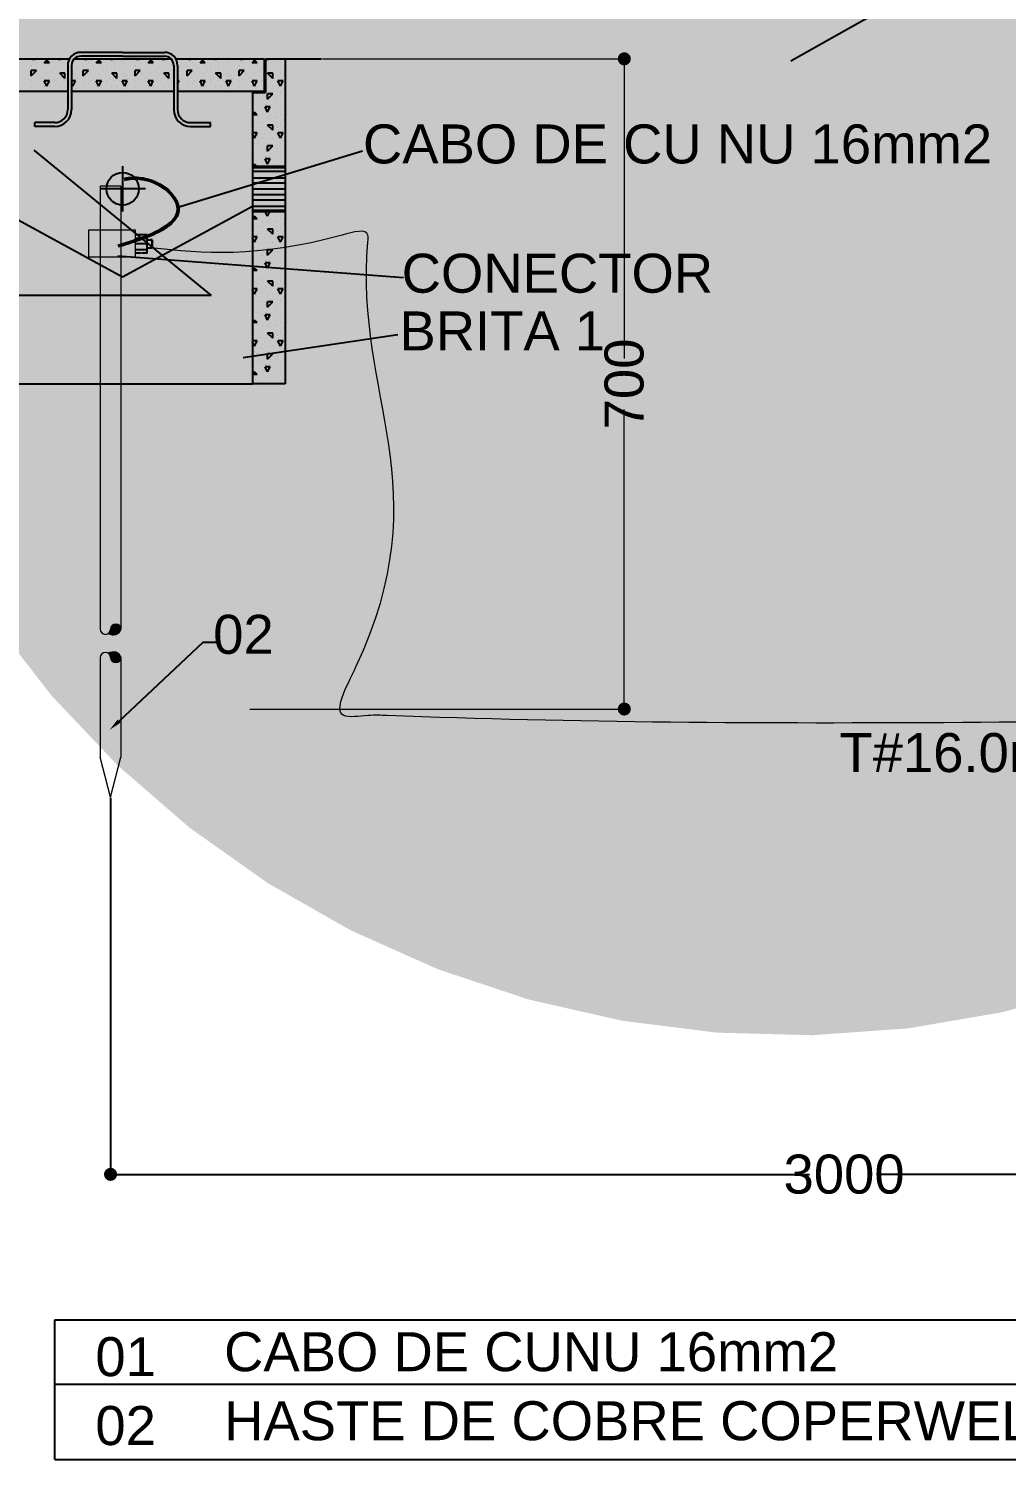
# Model space of a CAD drawing. Header units: inches. Extents: x -3 to 923, y -103 to 154.
# Drawn here: x 615.257 to 616.01, y 55.409 to 56.51 of the extents above; entities that cross this region are included whole.
import ezdxf
from ezdxf.enums import TextEntityAlignment as Align

# ---------------------------------------------------------------- set-up
doc = ezdxf.new("R2010")
doc.units = ezdxf.units.IN
doc.header["$LTSCALE"] = 10
doc.header["$MEASUREMENT"] = 0
doc.layers.get('DEFPOINTS').update_dxf_attribs({"color": 8})
doc.layers.add('Cota', color=7, linetype='Continuous', lineweight=25)
doc.layers.add('TEXTO', color=2, linetype='Continuous', lineweight=20)
for name, color, linetype in [('Cotas', 1, 'Continuous'), ('DETALHES', 6, 'Continuous'), ('DI-Textos_do_diagrama', 7, 'Continuous'), ('DIMENSIONAMENTO', 5, 'Continuous'), ('PARA-RAIOS', 240, 'Continuous'), ('T2', 4, 'Continuous')]:
    doc.layers.add(name, color=color, linetype=linetype)
doc.styles.add('Arial', font='arial.ttf')
doc.dimstyles.get("Standard").update_dxf_attribs({"dimtxt": 0.18, "dimasz": 0.18, "dimexe": 0.18, "dimexo": 0.0625, "dimgap": 0.09, "dimtad": 0, "dimtih": 1, "dimtoh": 1, "dimdec": 4, "dimzin": 0, "dimdsep": 46, "dimtxsty": 'Standard', "dimcen": 0.09, "dimadec": 0, "dimazin": 0, "dimtfac": 1, "dimtdec": 4, "dimtofl": 0, "dimtmove": 0, "dimatfit": 3, "dimfxl": 0, "dimtolj": 1, "dimtzin": 0, "dimarcsym": 0})

# ---------------------------------------------------------------- blocks, each defined once
blk = doc.blocks.new('DOT')
at = {"layer": 'T2', "color": 0, "linetype": 'ByBlock'}
blk.add_line((-0.5, 0), (-1, 0), dxfattribs=at)
at = {"layer": 'T2', "color": 0, "linetype": 'ByBlock', "const_width": 0.5}
blk.add_lwpolyline([(-0.25, 0, 1), (0.25, 0, 1)], format="xyb", close=True, dxfattribs=at)
blk = doc.blocks.new('_Dot')
at = {"color": 0, "linetype": 'ByBlock', "lineweight": -2}
blk.add_line((-0.5, 0), (-1, 0), dxfattribs=at)
at = {"color": 0, "linetype": 'ByBlock', "const_width": 0.5}
blk.add_lwpolyline([(-0.25, 0, 1), (0.25, 0, 1)], format="xyb", close=True, dxfattribs=at)

msp = doc.modelspace()

# ---------------------------------------------------------------- hatches: boundary and pattern name
at = {"layer": 'DETALHES', "linetype": 'Continuous', "lineweight": 0}
for points in [[(615.3036, 56.3554), (615.3394, 56.3554), (615.3394, 56.3344), (615.3036, 56.3344)], [(615.3204, 56.048, -0.984252), (615.3284, 56.048, -0.50056), (615.3189, 56.0449, 0.227327)], [(615.3204, 56.0263, 0.227327), (615.3189, 56.0294, -0.50056), (615.3284, 56.0263, -0.984252)]]:
    msp.add_hatch(color=240, dxfattribs=at).paths.add_polyline_path(points)

# ---------------------------------------------------------------- linework, layer by layer
at = {"layer": 'Cotas', "color": 4, "linetype": 'Continuous'}
for p, q in [((615.3297, 56.492), (615.2974, 56.492)), ((615.3297, 56.489), (615.2974, 56.489)), ((615.3297, 56.492), (615.362, 56.492)), ((615.3297, 56.489), (615.362, 56.489)), ((615.2593, 56.482), (615.2593, 56.482)), ((615.2593, 56.474), (615.2633, 56.478)), ((615.2633, 56.478), (615.2593, 56.478)), ((615.2593, 56.474), (615.2593, 56.478)), ((615.2613, 56.486), (615.2608, 56.487)), ((615.2613, 56.486), (615.2618, 56.487)), ((615.2633, 56.484), (615.2633, 56.484)), ((615.2673, 56.48), (615.2673, 56.48)), ((615.2693, 56.484), (615.2713, 56.486)), ((615.2733, 56.484), (615.2693, 56.484)), ((615.2733, 56.484), (615.2713, 56.486)), ((615.2733, 56.482), (615.2733, 56.482)), ((615.2753, 56.478), (615.2753, 56.478)), ((615.2773, 56.48), (615.2773, 56.48)), ((615.2813, 56.486), (615.2808, 56.487)), ((615.2813, 56.486), (615.2818, 56.487)), ((615.2813, 56.482), (615.2813, 56.482)), ((615.2833, 56.484), (615.2833, 56.484)), ((615.2833, 56.48), (615.2833, 56.48)), ((615.2873, 56.482), (615.2873, 56.482)), ((615.2874, 56.482), (615.2874, 56.4479)), ((615.2904, 56.482), (615.2904, 56.4479)), ((615.2913, 56.484), (615.2913, 56.484)), ((615.2913, 56.478), (615.2913, 56.478)), ((615.2933, 56.48), (615.2933, 56.48)), ((615.2993, 56.482), (615.2993, 56.482)), ((615.2993, 56.474), (615.3033, 56.478)), ((615.3033, 56.478), (615.2993, 56.478)), ((615.2993, 56.474), (615.2993, 56.478)), ((615.3013, 56.486), (615.3008, 56.487)), ((615.3013, 56.486), (615.3018, 56.487)), ((615.3033, 56.484), (615.3033, 56.484)), ((615.3073, 56.48), (615.3073, 56.48)), ((615.3093, 56.484), (615.3113, 56.486)), ((615.3133, 56.484), (615.3093, 56.484)), ((615.3133, 56.484), (615.3113, 56.486)), ((615.3133, 56.482), (615.3133, 56.482)), ((615.3153, 56.478), (615.3153, 56.478)), ((615.3173, 56.48), (615.3173, 56.48)), ((615.3213, 56.486), (615.3208, 56.487)), ((615.3213, 56.486), (615.3218, 56.487)), ((615.3213, 56.482), (615.3213, 56.482)), ((615.3233, 56.484), (615.3233, 56.484)), ((615.3233, 56.48), (615.3233, 56.48)), ((615.3273, 56.482), (615.3273, 56.482)), ((615.3293, 56.486), (615.3293, 56.486)), ((615.3313, 56.484), (615.3313, 56.484)), ((615.3313, 56.478), (615.3313, 56.478)), ((615.3333, 56.48), (615.3333, 56.48)), ((615.3393, 56.482), (615.3393, 56.482)), ((615.3393, 56.474), (615.3433, 56.478)), ((615.3433, 56.478), (615.3393, 56.478)), ((615.3393, 56.474), (615.3393, 56.478)), ((615.3413, 56.486), (615.3408, 56.487)), ((615.3413, 56.486), (615.3418, 56.487)), ((615.3433, 56.484), (615.3433, 56.484)), ((615.3473, 56.48), (615.3473, 56.48)), ((615.3493, 56.484), (615.3513, 56.486)), ((615.3533, 56.484), (615.3493, 56.484)), ((615.3533, 56.484), (615.3513, 56.486)), ((615.3533, 56.482), (615.3533, 56.482)), ((615.3553, 56.478), (615.3553, 56.478)), ((615.3573, 56.48), (615.3573, 56.48)), ((615.3613, 56.486), (615.3608, 56.487)), ((615.3613, 56.486), (615.3618, 56.487)), ((615.3613, 56.482), (615.3613, 56.482)), ((615.3633, 56.484), (615.3633, 56.484)), ((615.3633, 56.48), (615.3633, 56.48)), ((615.3673, 56.482), (615.3673, 56.482)), ((615.369, 56.482), (615.369, 56.4479)), ((615.372, 56.482), (615.372, 56.4479)), ((615.3733, 56.48), (615.3733, 56.48)), ((615.3793, 56.482), (615.3793, 56.482)), ((615.3793, 56.474), (615.3833, 56.478)), ((615.3833, 56.478), (615.3793, 56.478)), ((615.3793, 56.474), (615.3793, 56.478)), ((615.3813, 56.486), (615.3808, 56.487)), ((615.3813, 56.486), (615.3818, 56.487)), ((615.3833, 56.484), (615.3833, 56.484)), ((615.3873, 56.48), (615.3873, 56.48)), ((615.3893, 56.484), (615.3913, 56.486)), ((615.3933, 56.484), (615.3893, 56.484)), ((615.3933, 56.484), (615.3913, 56.486)), ((615.3933, 56.482), (615.3933, 56.482)), ((615.3953, 56.478), (615.3953, 56.478)), ((615.3973, 56.48), (615.3973, 56.48)), ((615.4013, 56.486), (615.4008, 56.487)), ((615.4013, 56.486), (615.4018, 56.487)), ((615.4013, 56.482), (615.4013, 56.482)), ((615.4033, 56.484), (615.4033, 56.484)), ((615.4033, 56.48), (615.4033, 56.48)), ((615.4073, 56.482), (615.4073, 56.482)), ((615.4093, 56.486), (615.4093, 56.486)), ((615.4113, 56.484), (615.4113, 56.484)), ((615.4113, 56.478), (615.4113, 56.478)), ((615.4133, 56.48), (615.4133, 56.48)), ((615.4193, 56.482), (615.4193, 56.482)), ((615.4193, 56.474), (615.4233, 56.478)), ((615.4233, 56.478), (615.4193, 56.478)), ((615.4193, 56.474), (615.4193, 56.478)), ((615.4213, 56.486), (615.4208, 56.487)), ((615.4213, 56.486), (615.4218, 56.487)), ((615.4233, 56.484), (615.4233, 56.484)), ((615.4273, 56.48), (615.4273, 56.48)), ((615.4293, 56.484), (615.4313, 56.486)), ((615.4333, 56.484), (615.4293, 56.484)), ((615.4333, 56.484), (615.4313, 56.486)), ((615.4333, 56.482), (615.4333, 56.482)), ((615.4353, 56.478), (615.4353, 56.478)), ((615.4373, 56.48), (615.4373, 56.48)), ((615.4413, 56.486), (615.4408, 56.487)), ((615.4413, 56.486), (615.4418, 56.487)), ((615.4413, 56.482), (615.4413, 56.482)), ((615.4433, 56.484), (615.4433, 56.484)), ((615.4433, 56.48), (615.4433, 56.48)), ((615.4473, 56.482), (615.4473, 56.482)), ((615.4493, 56.486), (615.4493, 56.486)), ((615.4513, 56.484), (615.4513, 56.484)), ((615.4513, 56.478), (615.4513, 56.478)), ((615.4533, 56.48), (615.4533, 56.48)), ((615.2593, 56.47), (615.2593, 56.47)), ((615.2593, 56.466), (615.2593, 56.466)), ((615.2633, 56.468), (615.2633, 56.468)), ((615.2653, 56.476), (615.2653, 56.476)), ((615.2653, 56.47), (615.2653, 56.47)), ((615.2673, 56.472), (615.2673, 56.472)), ((615.2713, 56.466), (615.2693, 56.47)), ((615.2733, 56.47), (615.2693, 56.47)), ((615.2693, 56.466), (615.2693, 56.466)), ((615.2713, 56.476), (615.2713, 56.476)), ((615.2713, 56.466), (615.2733, 56.47)), ((615.2733, 56.466), (615.2733, 56.466)), ((615.2773, 56.47), (615.2773, 56.47)), ((615.2793, 56.472), (615.2793, 56.472)), ((615.2853, 56.472), (615.2813, 56.476)), ((615.2853, 56.476), (615.2813, 56.476)), ((615.2813, 56.466), (615.2813, 56.466)), ((615.2833, 56.47), (615.2833, 56.47)), ((615.2853, 56.472), (615.2853, 56.476)), ((615.2853, 56.466), (615.2853, 56.466)), ((615.2873, 56.47), (615.2873, 56.47)), ((615.2913, 56.47), (615.2904, 56.47)), ((615.2913, 56.466), (615.2904, 56.4679)), ((615.2913, 56.476), (615.2913, 56.476)), ((615.2913, 56.466), (615.2933, 56.47)), ((615.2933, 56.47), (615.2913, 56.47)), ((615.2933, 56.474), (615.2933, 56.474)), ((615.2953, 56.472), (615.2953, 56.472)), ((615.2993, 56.47), (615.2993, 56.47)), ((615.2993, 56.466), (615.2993, 56.466)), ((615.3033, 56.468), (615.3033, 56.468)), ((615.3053, 56.476), (615.3053, 56.476)), ((615.3053, 56.47), (615.3053, 56.47)), ((615.3073, 56.472), (615.3073, 56.472)), ((615.3113, 56.466), (615.3093, 56.47)), ((615.3133, 56.47), (615.3093, 56.47)), ((615.3093, 56.466), (615.3093, 56.466)), ((615.3113, 56.476), (615.3113, 56.476)), ((615.3113, 56.466), (615.3133, 56.47)), ((615.3133, 56.466), (615.3133, 56.466)), ((615.3173, 56.47), (615.3173, 56.47)), ((615.3193, 56.472), (615.3193, 56.472)), ((615.3253, 56.472), (615.3213, 56.476)), ((615.3253, 56.476), (615.3213, 56.476)), ((615.3213, 56.466), (615.3213, 56.466)), ((615.3233, 56.47), (615.3233, 56.47)), ((615.3253, 56.472), (615.3253, 56.476)), ((615.3253, 56.466), (615.3253, 56.466)), ((615.3273, 56.47), (615.3273, 56.47)), ((615.3293, 56.474), (615.3293, 56.474)), ((615.3313, 56.466), (615.3293, 56.47)), ((615.3313, 56.47), (615.3293, 56.47)), ((615.3313, 56.476), (615.3313, 56.476)), ((615.3313, 56.466), (615.3333, 56.47)), ((615.3333, 56.47), (615.3313, 56.47)), ((615.3333, 56.474), (615.3333, 56.474)), ((615.3353, 56.472), (615.3353, 56.472)), ((615.3393, 56.47), (615.3393, 56.47)), ((615.3393, 56.466), (615.3393, 56.466)), ((615.3433, 56.468), (615.3433, 56.468)), ((615.3453, 56.476), (615.3453, 56.476)), ((615.3453, 56.47), (615.3453, 56.47)), ((615.3473, 56.472), (615.3473, 56.472)), ((615.3513, 56.466), (615.3493, 56.47)), ((615.3533, 56.47), (615.3493, 56.47)), ((615.3493, 56.466), (615.3493, 56.466)), ((615.3513, 56.476), (615.3513, 56.476)), ((615.3513, 56.466), (615.3533, 56.47)), ((615.3533, 56.466), (615.3533, 56.466)), ((615.3573, 56.47), (615.3573, 56.47)), ((615.3593, 56.472), (615.3593, 56.472)), ((615.3653, 56.472), (615.3613, 56.476)), ((615.3653, 56.476), (615.3613, 56.476)), ((615.3613, 56.466), (615.3613, 56.466)), ((615.3633, 56.47), (615.3633, 56.47)), ((615.3653, 56.472), (615.3653, 56.476)), ((615.3653, 56.466), (615.3653, 56.466)), ((615.3673, 56.47), (615.3673, 56.47)), ((615.372, 56.4675), (615.3733, 56.47)), ((615.3733, 56.47), (615.372, 56.47)), ((615.3733, 56.474), (615.3733, 56.474)), ((615.3753, 56.472), (615.3753, 56.472)), ((615.3793, 56.47), (615.3793, 56.47)), ((615.3793, 56.466), (615.3793, 56.466)), ((615.3833, 56.468), (615.3833, 56.468)), ((615.3853, 56.476), (615.3853, 56.476)), ((615.3853, 56.47), (615.3853, 56.47)), ((615.3873, 56.472), (615.3873, 56.472)), ((615.3913, 56.466), (615.3893, 56.47)), ((615.3933, 56.47), (615.3893, 56.47)), ((615.3893, 56.466), (615.3893, 56.466)), ((615.3913, 56.476), (615.3913, 56.476)), ((615.3913, 56.466), (615.3933, 56.47)), ((615.3933, 56.466), (615.3933, 56.466)), ((615.3973, 56.47), (615.3973, 56.47)), ((615.3993, 56.472), (615.3993, 56.472)), ((615.4053, 56.472), (615.4013, 56.476)), ((615.4053, 56.476), (615.4013, 56.476)), ((615.4013, 56.466), (615.4013, 56.466)), ((615.4033, 56.47), (615.4033, 56.47)), ((615.4053, 56.472), (615.4053, 56.476)), ((615.4053, 56.466), (615.4053, 56.466)), ((615.4073, 56.47), (615.4073, 56.47)), ((615.4093, 56.474), (615.4093, 56.474)), ((615.4113, 56.466), (615.4093, 56.47)), ((615.4113, 56.47), (615.4093, 56.47)), ((615.4113, 56.476), (615.4113, 56.476)), ((615.4113, 56.466), (615.4133, 56.47)), ((615.4133, 56.47), (615.4113, 56.47)), ((615.4133, 56.474), (615.4133, 56.474)), ((615.4153, 56.472), (615.4153, 56.472)), ((615.4193, 56.47), (615.4193, 56.47)), ((615.4193, 56.466), (615.4193, 56.466)), ((615.4233, 56.468), (615.4233, 56.468)), ((615.4253, 56.476), (615.4253, 56.476)), ((615.4253, 56.47), (615.4253, 56.47)), ((615.4273, 56.472), (615.4273, 56.472)), ((615.4313, 56.466), (615.4293, 56.47)), ((615.4333, 56.47), (615.4293, 56.47)), ((615.4293, 56.466), (615.4293, 56.466)), ((615.4313, 56.476), (615.4313, 56.476)), ((615.4313, 56.466), (615.4333, 56.47)), ((615.4333, 56.466), (615.4333, 56.466)), ((615.4373, 56.47), (615.4373, 56.47)), ((615.4453, 56.472), (615.4413, 56.476)), ((615.4453, 56.476), (615.4413, 56.476)), ((615.4413, 56.466), (615.4413, 56.466)), ((615.4433, 56.47), (615.4433, 56.47)), ((615.4453, 56.472), (615.4453, 56.476)), ((615.4453, 56.466), (615.4453, 56.466)), ((615.4473, 56.47), (615.4473, 56.47)), ((615.4493, 56.474), (615.4493, 56.474)), ((615.4513, 56.466), (615.4493, 56.47)), ((615.4513, 56.47), (615.4493, 56.47)), ((615.4513, 56.476), (615.4513, 56.476)), ((615.4513, 56.466), (615.4533, 56.47)), ((615.4533, 56.47), (615.4513, 56.47)), ((615.4533, 56.474), (615.4533, 56.474)), ((615.2933, 56.464), (615.2933, 56.464)), ((615.3333, 56.464), (615.3333, 56.464)), ((615.3733, 56.464), (615.3733, 56.464)), ((615.4133, 56.464), (615.4133, 56.464)), ((615.4333, 56.46), (615.4333, 56.46)), ((615.4333, 56.46), (615.4333, 56.46)), ((615.4393, 56.458), (615.4393, 56.458)), ((615.4413, 56.456), (615.4453, 56.46)), ((615.4453, 56.46), (615.4413, 56.46)), ((615.4413, 56.456), (615.4413, 56.46)), ((615.4433, 56.462), (615.4433, 56.462)), ((615.4433, 56.462), (615.4433, 56.462)), ((615.4473, 56.456), (615.4473, 56.456)), ((615.4493, 56.458), (615.4493, 56.458)), ((615.4513, 56.462), (615.4513, 56.462)), ((615.4513, 56.46), (615.4513, 56.46)), ((615.4533, 56.464), (615.4533, 56.464)), ((615.4297, 56.4444), (615.4313, 56.446)), ((615.4333, 56.444), (615.4297, 56.444)), ((615.4313, 56.454), (615.4313, 56.454)), ((615.4333, 56.444), (615.4313, 56.446)), ((615.4333, 56.444), (615.4333, 56.444)), ((615.4373, 56.444), (615.4373, 56.444)), ((615.4393, 56.452), (615.4393, 56.452)), ((615.4413, 56.446), (615.4393, 56.45)), ((615.4433, 56.45), (615.4393, 56.45)), ((615.4413, 56.446), (615.4433, 56.45)), ((615.4433, 56.444), (615.4433, 56.444)), ((615.4453, 56.452), (615.4453, 56.452)), ((615.4493, 56.446), (615.4493, 56.446)), ((615.4513, 56.45), (615.4513, 56.45)), ((615.4513, 56.444), (615.4513, 56.444)), ((615.2774, 56.4379), (615.2621, 56.4379)), ((615.2621, 56.4349), (615.2621, 56.4379)), ((615.2774, 56.4349), (615.2621, 56.4349)), ((615.382, 56.4379), (615.3973, 56.4379)), ((615.382, 56.4349), (615.3973, 56.4349)), ((615.3973, 56.4349), (615.3973, 56.4379)), ((615.4313, 56.436), (615.4313, 56.436)), ((615.4353, 56.438), (615.4353, 56.438)), ((615.4373, 56.434), (615.4373, 56.434)), ((615.4413, 56.442), (615.4413, 56.442)), ((615.4453, 56.432), (615.4413, 56.436)), ((615.4453, 56.436), (615.4413, 56.436)), ((615.4433, 56.44), (615.4433, 56.44)), ((615.4453, 56.432), (615.4453, 56.436)), ((615.4473, 56.442), (615.4473, 56.442)), ((615.4493, 56.434), (615.4493, 56.434)), ((615.4513, 56.438), (615.4513, 56.438)), ((615.4513, 56.436), (615.4513, 56.436)), ((615.4533, 56.44), (615.4533, 56.44)), ((615.4533, 56.434), (615.4533, 56.434)), ((615.4333, 56.43), (615.4297, 56.43)), ((615.4313, 56.426), (615.4297, 56.4292)), ((615.4313, 56.426), (615.4333, 56.43)), ((615.4313, 56.422), (615.4313, 56.422)), ((615.4333, 56.428), (615.4333, 56.428)), ((615.4333, 56.422), (615.4333, 56.422)), ((615.4373, 56.426), (615.4373, 56.426)), ((615.4393, 56.432), (615.4393, 56.432)), ((615.4413, 56.426), (615.4413, 56.426)), ((615.4433, 56.43), (615.4433, 56.43)), ((615.4433, 56.422), (615.4433, 56.422)), ((615.4433, 56.422), (615.4433, 56.422)), ((615.4453, 56.426), (615.4453, 56.426)), ((615.4473, 56.43), (615.4473, 56.43)), ((615.4513, 56.426), (615.4493, 56.43)), ((615.4513, 56.43), (615.4493, 56.43)), ((615.4513, 56.426), (615.4533, 56.43)), ((615.4533, 56.43), (615.4513, 56.43)), ((615.4513, 56.422), (615.4513, 56.422)), ((615.4533, 56.424), (615.4533, 56.424)), ((615.4313, 56.414), (615.4313, 56.414)), ((615.4333, 56.42), (615.4333, 56.42)), ((615.4393, 56.418), (615.4393, 56.418)), ((615.4393, 56.412), (615.4393, 56.412)), ((615.4413, 56.416), (615.4453, 56.42)), ((615.4453, 56.42), (615.4413, 56.42)), ((615.4413, 56.416), (615.4413, 56.42)), ((615.4453, 56.412), (615.4453, 56.412)), ((615.4473, 56.416), (615.4473, 56.416)), ((615.4493, 56.418), (615.4493, 56.418)), ((615.4513, 56.42), (615.4513, 56.42)), ((615.3297, 56.4045), (615.3297, 56.3695)), ((615.4297, 56.4045), (615.4547, 56.4045)), ((615.4297, 56.4045), (615.4547, 56.4045)), ((615.4297, 56.4045), (615.4297, 56.3695)), ((615.4297, 56.4035), (615.4547, 56.4035)), ((615.4297, 56.4005), (615.4547, 56.4005)), ((615.4298, 56.4045), (615.4313, 56.406)), ((615.4328, 56.4045), (615.4313, 56.406)), ((615.4333, 56.406), (615.4333, 56.406)), ((615.4373, 56.408), (615.4373, 56.408)), ((615.4413, 56.406), (615.4393, 56.41)), ((615.4433, 56.41), (615.4393, 56.41)), ((615.4413, 56.406), (615.4433, 56.41)), ((615.4493, 56.406), (615.4493, 56.406)), ((615.4513, 56.41), (615.4513, 56.41)), ((615.4547, 56.4045), (615.4547, 56.3695)), ((615.4297, 56.3955), (615.4547, 56.3955)), ((615.4297, 56.3915), (615.4547, 56.3915)), ((615.3472, 56.387), (615.3122, 56.387)), ((615.4297, 56.387), (615.4547, 56.387)), ((615.4297, 56.3825), (615.4547, 56.3825)), ((615.4297, 56.3785), (615.4547, 56.3785)), ((615.3297, 56.3189), (615.2297, 56.3734)), ((615.4297, 56.3734), (615.3297, 56.3189)), ((615.4297, 56.3735), (615.4547, 56.3735)), ((615.4297, 56.3705), (615.4547, 56.3705)), ((615.4297, 56.3695), (615.4547, 56.3695)), ((615.4333, 56.368), (615.4333, 56.368)), ((615.4413, 56.366), (615.4395, 56.3695)), ((615.4413, 56.366), (615.4431, 56.3695)), ((615.4297, 56.3644), (615.4313, 56.366)), ((615.4333, 56.364), (615.4297, 56.364)), ((615.4333, 56.364), (615.4313, 56.366)), ((615.4313, 56.356), (615.4313, 56.356)), ((615.4353, 56.358), (615.4353, 56.358)), ((615.4373, 56.362), (615.4373, 56.362)), ((615.4413, 56.362), (615.4413, 56.362)), ((615.4453, 56.352), (615.4413, 56.356)), ((615.4453, 56.356), (615.4413, 56.356)), ((615.4433, 56.364), (615.4433, 56.364)), ((615.4433, 56.36), (615.4433, 56.36)), ((615.4453, 56.352), (615.4453, 56.356)), ((615.4473, 56.362), (615.4473, 56.362)), ((615.4493, 56.366), (615.4493, 56.366)), ((615.4513, 56.364), (615.4513, 56.364)), ((615.4513, 56.358), (615.4513, 56.358)), ((615.4513, 56.356), (615.4513, 56.356)), ((615.4533, 56.36), (615.4533, 56.36)), ((615.4333, 56.35), (615.4297, 56.35)), ((615.4313, 56.346), (615.4297, 56.3492)), ((615.4313, 56.346), (615.4333, 56.35)), ((615.4333, 56.352), (615.4333, 56.352)), ((615.4333, 56.346), (615.4333, 56.346)), ((615.4373, 56.354), (615.4373, 56.354)), ((615.4393, 56.352), (615.4393, 56.352)), ((615.4413, 56.346), (615.4413, 56.346)), ((615.4433, 56.35), (615.4433, 56.35)), ((615.4453, 56.346), (615.4453, 56.346)), ((615.4473, 56.35), (615.4473, 56.35)), ((615.4493, 56.354), (615.4493, 56.354)), ((615.4513, 56.346), (615.4493, 56.35)), ((615.4513, 56.35), (615.4493, 56.35)), ((615.4513, 56.346), (615.4533, 56.35)), ((615.4533, 56.35), (615.4513, 56.35)), ((615.4533, 56.354), (615.4533, 56.354)), ((615.4313, 56.342), (615.4313, 56.342)), ((615.4313, 56.334), (615.4313, 56.334)), ((615.4333, 56.34), (615.4333, 56.34)), ((615.4373, 56.336), (615.4373, 56.336)), ((615.4393, 56.338), (615.4393, 56.338)), ((615.4413, 56.336), (615.4453, 56.34)), ((615.4453, 56.34), (615.4413, 56.34)), ((615.4413, 56.336), (615.4413, 56.34)), ((615.4433, 56.342), (615.4433, 56.342)), ((615.4433, 56.342), (615.4433, 56.342)), ((615.4473, 56.336), (615.4473, 56.336)), ((615.4493, 56.338), (615.4493, 56.338)), ((615.4513, 56.342), (615.4513, 56.342)), ((615.4513, 56.34), (615.4513, 56.34)), ((615.4533, 56.344), (615.4533, 56.344)), ((615.4297, 56.3244), (615.4313, 56.326)), ((615.4333, 56.324), (615.4297, 56.324)), ((615.4333, 56.324), (615.4313, 56.326)), ((615.4333, 56.33), (615.4333, 56.33)), ((615.4373, 56.326), (615.4373, 56.326)), ((615.4393, 56.332), (615.4393, 56.332)), ((615.4413, 56.326), (615.4393, 56.33)), ((615.4433, 56.33), (615.4393, 56.33)), ((615.4413, 56.326), (615.4433, 56.33)), ((615.4433, 56.324), (615.4433, 56.324)), ((615.4453, 56.332), (615.4453, 56.332)), ((615.4493, 56.326), (615.4493, 56.326)), ((615.4513, 56.33), (615.4513, 56.33)), ((615.4513, 56.324), (615.4513, 56.324)), ((615.4313, 56.316), (615.4313, 56.316)), ((615.4333, 56.314), (615.4333, 56.314)), ((615.4353, 56.318), (615.4353, 56.318)), ((615.4373, 56.318), (615.4373, 56.318)), ((615.4393, 56.312), (615.4393, 56.312)), ((615.4413, 56.322), (615.4413, 56.322)), ((615.4453, 56.312), (615.4413, 56.316)), ((615.4453, 56.316), (615.4413, 56.316)), ((615.4433, 56.32), (615.4433, 56.32)), ((615.4453, 56.312), (615.4453, 56.316)), ((615.4473, 56.322), (615.4473, 56.322)), ((615.4493, 56.314), (615.4493, 56.314)), ((615.4513, 56.318), (615.4513, 56.318)), ((615.4513, 56.316), (615.4513, 56.316)), ((615.4533, 56.32), (615.4533, 56.32)), ((615.4533, 56.314), (615.4533, 56.314)), ((615.4333, 56.31), (615.4297, 56.31)), ((615.4313, 56.306), (615.4297, 56.3092)), ((615.4313, 56.306), (615.4333, 56.31)), ((615.4313, 56.302), (615.4313, 56.302)), ((615.4333, 56.308), (615.4333, 56.308)), ((615.4413, 56.306), (615.4413, 56.306)), ((615.4433, 56.31), (615.4433, 56.31)), ((615.4433, 56.302), (615.4433, 56.302)), ((615.4433, 56.302), (615.4433, 56.302)), ((615.4453, 56.306), (615.4453, 56.306)), ((615.4473, 56.31), (615.4473, 56.31)), ((615.4513, 56.306), (615.4493, 56.31)), ((615.4513, 56.31), (615.4493, 56.31)), ((615.4513, 56.306), (615.4533, 56.31)), ((615.4533, 56.31), (615.4513, 56.31)), ((615.4513, 56.302), (615.4513, 56.302)), ((615.4533, 56.304), (615.4533, 56.304)), ((615.4313, 56.294), (615.4313, 56.294)), ((615.4333, 56.3), (615.4333, 56.3)), ((615.4333, 56.292), (615.4333, 56.292)), ((615.4373, 56.3), (615.4373, 56.3)), ((615.4373, 56.29), (615.4373, 56.29)), ((615.4393, 56.298), (615.4393, 56.298)), ((615.4393, 56.292), (615.4393, 56.292)), ((615.4413, 56.286), (615.4393, 56.29)), ((615.4433, 56.29), (615.4393, 56.29)), ((615.4413, 56.296), (615.4453, 56.3)), ((615.4453, 56.3), (615.4413, 56.3)), ((615.4413, 56.296), (615.4413, 56.3)), ((615.4413, 56.286), (615.4433, 56.29)), ((615.4453, 56.292), (615.4453, 56.292)), ((615.4473, 56.296), (615.4473, 56.296)), ((615.4493, 56.298), (615.4493, 56.298)), ((615.4513, 56.3), (615.4513, 56.3)), ((615.4513, 56.29), (615.4513, 56.29)), ((615.4297, 56.2844), (615.4313, 56.286)), ((615.4333, 56.284), (615.4297, 56.284)), ((615.4333, 56.284), (615.4313, 56.286)), ((615.4373, 56.282), (615.4373, 56.282)), ((615.4413, 56.282), (615.4413, 56.282)), ((615.4433, 56.284), (615.4433, 56.284)), ((615.4433, 56.28), (615.4433, 56.28)), ((615.4473, 56.282), (615.4473, 56.282)), ((615.4493, 56.286), (615.4493, 56.286)), ((615.4513, 56.284), (615.4513, 56.284)), ((615.4533, 56.28), (615.4533, 56.28)), ((615.4333, 56.27), (615.4297, 56.27)), ((615.4313, 56.266), (615.4297, 56.2692)), ((615.4313, 56.276), (615.4313, 56.276)), ((615.4313, 56.266), (615.4333, 56.27)), ((615.4333, 56.276), (615.4333, 56.276)), ((615.4333, 56.27), (615.4333, 56.27)), ((615.4353, 56.278), (615.4353, 56.278)), ((615.4393, 56.272), (615.4393, 56.272)), ((615.4453, 56.272), (615.4413, 56.276)), ((615.4453, 56.276), (615.4413, 56.276)), ((615.4433, 56.27), (615.4433, 56.27)), ((615.4453, 56.272), (615.4453, 56.276)), ((615.4473, 56.27), (615.4473, 56.27)), ((615.4493, 56.274), (615.4493, 56.274)), ((615.4513, 56.266), (615.4493, 56.27)), ((615.4513, 56.27), (615.4493, 56.27)), ((615.4513, 56.278), (615.4513, 56.278)), ((615.4513, 56.276), (615.4513, 56.276)), ((615.4513, 56.266), (615.4533, 56.27)), ((615.4533, 56.27), (615.4513, 56.27)), ((615.4533, 56.274), (615.4533, 56.274)), ((615.4313, 56.262), (615.4313, 56.262)), ((615.4333, 56.26), (615.4333, 56.26)), ((615.4373, 56.264), (615.4373, 56.264)), ((615.4393, 56.258), (615.4393, 56.258)), ((615.4413, 56.266), (615.4413, 56.266)), ((615.4413, 56.256), (615.4453, 56.26)), ((615.4453, 56.26), (615.4413, 56.26)), ((615.4413, 56.256), (615.4413, 56.26)), ((615.4433, 56.262), (615.4433, 56.262)), ((615.4433, 56.262), (615.4433, 56.262)), ((615.4453, 56.266), (615.4453, 56.266)), ((615.4493, 56.258), (615.4493, 56.258)), ((615.4513, 56.262), (615.4513, 56.262)), ((615.4513, 56.26), (615.4513, 56.26)), ((615.4533, 56.264), (615.4533, 56.264)), ((615.4297, 56.2444), (615.4313, 56.246)), ((615.4313, 56.254), (615.4313, 56.254)), ((615.4333, 56.244), (615.4313, 56.246)), ((615.4333, 56.254), (615.4333, 56.254)), ((615.4373, 56.254), (615.4373, 56.254)), ((615.4373, 56.246), (615.4373, 56.246)), ((615.4393, 56.252), (615.4393, 56.252)), ((615.4413, 56.246), (615.4393, 56.25)), ((615.4433, 56.25), (615.4393, 56.25)), ((615.4413, 56.246), (615.4433, 56.25)), ((615.4453, 56.252), (615.4453, 56.252)), ((615.4473, 56.256), (615.4473, 56.256)), ((615.4493, 56.246), (615.4493, 56.246)), ((615.4513, 56.25), (615.4513, 56.25)), ((615.2297, 56.237), (615.4297, 56.237)), ((615.4333, 56.244), (615.4297, 56.244)), ((615.4333, 56.238), (615.4333, 56.238)), ((615.4353, 56.238), (615.4353, 56.238)), ((615.4413, 56.242), (615.4413, 56.242)), ((615.4433, 56.244), (615.4433, 56.244)), ((615.4433, 56.24), (615.4433, 56.24)), ((615.4473, 56.242), (615.4473, 56.242)), ((615.4513, 56.244), (615.4513, 56.244)), ((615.4513, 56.238), (615.4513, 56.238)), ((615.4533, 56.24), (615.4533, 56.24))]:
    msp.add_line(p, q, dxfattribs=at)
at = {"layer": 'Cotas', "color": 6, "linetype": 'Continuous'}
for p, q in [((615.2207, 56.487), (615.2887, 56.487)), ((615.2925, 56.487), (615.3669, 56.487)), ((615.3707, 56.487), (615.4387, 56.487)), ((615.4387, 56.487), (615.4387, 56.462)), ((615.4397, 56.487), (615.4547, 56.487)), ((615.4397, 56.487), (615.4397, 56.461)), ((615.4547, 56.487), (615.4547, 56.4045)), ((615.2207, 56.462), (615.2874, 56.462)), ((615.2904, 56.462), (615.369, 56.462)), ((615.372, 56.462), (615.4387, 56.462)), ((615.4297, 56.461), (615.4297, 56.4045)), ((615.4297, 56.461), (615.4397, 56.461)), ((615.4297, 56.3695), (615.4297, 56.237)), ((615.4547, 56.3695), (615.4547, 56.237)), ((615.4547, 56.237), (615.4297, 56.237))]:
    msp.add_line(p, q, dxfattribs=at)
at = {"layer": 'Cotas', "linetype": 'Continuous', "lineweight": 0}
for p, q in [((615.4835, 56.487), (615.7177, 56.487)), ((615.7159, 56.477), (615.7159, 56.2565)), ((615.7159, 55.9966), (615.7159, 56.2171)), ((615.4276, 55.9866), (615.7177, 55.9866))]:
    msp.add_line(p, q, dxfattribs=at)
at = {"layer": 'Cotas', "linetype": 'Continuous'}
for p, q in [((615.3204, 55.9182), (615.3204, 55.6267)), ((615.3304, 55.6285), (615.8586, 55.6285)), ((616.4397, 55.6285), (615.9115, 55.6285)), ((615.2774, 55.5165), (617.0354, 55.5165)), ((615.2774, 55.4091), (615.2774, 55.5165)), ((615.2774, 55.4671), (617.0354, 55.4671)), ((615.2774, 55.4091), (617.0354, 55.4091)), ((615.2774, 55.4091), (617.0354, 55.4091))]:
    msp.add_line(p, q, dxfattribs=at)
msp.add_lwpolyline([(615.3269, 55.9773), (615.3916, 56.0381), (615.4016, 56.0381)], dxfattribs=at)
at = {"layer": 'Cotas', "color": 4, "linetype": 'Continuous'}
msp.add_circle((615.3297, 56.387), 0.0125, dxfattribs=at)
for centre, radius, start, end in [((615.2974, 56.482), 0.01, 90, 180), ((615.2974, 56.482), 0.007, 90, 180), ((615.362, 56.482), 0.01, 0, 90), ((615.362, 56.482), 0.007, 0, 90), ((615.2774, 56.4479), 0.013, 270, 0), ((615.2774, 56.4479), 0.01, 270, 0), ((615.382, 56.4479), 0.013, 180, 270), ((615.382, 56.4479), 0.01, 180, 270)]:
    msp.add_arc(centre, radius, start, end, dxfattribs=at)
at = {"layer": 'Cotas', "linetype": 'Continuous'}
msp.add_solid([(615.328, 55.9761), (615.3196, 55.9705), (615.3258, 55.9785)], dxfattribs=at)
at = {"layer": 'DEFPOINTS', "color": 0, "linetype": 'ByBlock'}
msp.add_point((615.4829, 56.287), dxfattribs=at)
at = {"layer": 'DETALHES', "color": 240, "linetype": 'Continuous', "lineweight": 0}
for p, q in [((615.3124, 56.3891), (615.3124, 56.048)), ((615.3284, 56.3891), (615.3124, 56.3891)), ((615.3284, 56.3891), (615.3284, 56.048)), ((615.3124, 56.0263), (615.3124, 55.9496)), ((615.3284, 56.0263), (615.3284, 55.9496)), ((615.3204, 55.9189), (615.3124, 55.9496)), ((615.3204, 55.9189), (615.3284, 55.9496))]:
    msp.add_line(p, q, dxfattribs=at)
msp.add_lwpolyline([(615.3036, 56.3554), (615.3394, 56.3554), (615.3394, 56.3344), (615.3036, 56.3344)], close=True, dxfattribs=at)
for centre, radius, start, end in [((615.3164, 56.0481), 0.004, 180.9094, 359.0906), ((615.3225, 56.05), 0.00627, 234.784, 341.1468), ((615.3244, 56.048), 0.004, 0.9094, 179.0906), ((615.3164, 56.0262), 0.004, 0.9094, 179.0906), ((615.3225, 56.0243), 0.00627, 18.8532, 125.216), ((615.3244, 56.0264), 0.004, 180.9094, 359.0906)]:
    msp.add_arc(centre, radius, start, end, dxfattribs=at)
msp.add_open_spline([(615.3312, 56.3935), (615.3522, 56.3982), (615.3912, 56.3671), (615.351, 56.351), (615.3259, 56.3437)], degree=3, knots=[0, 0, 0, 0, 11.446328, 23.240573, 23.240573, 23.240573, 23.240573], dxfattribs=at)
at = {"layer": 'DETALHES', "color": 240, "linetype": 'Continuous'}
for points, knots in [([(615.3311, 56.394), (615.3333, 56.3945), (615.3355, 56.3948), (615.3419, 56.395), (615.3461, 56.3944), (615.3575, 56.391), (615.3639, 56.3865), (615.3699, 56.3788), (615.3713, 56.376), (615.3722, 56.3707), (615.3718, 56.3683), (615.3696, 56.3638), (615.3678, 56.3618), (615.3602, 56.3556), (615.3523, 56.352), (615.3377, 56.3467), (615.332, 56.3449), (615.3261, 56.3432)], [0, 0, 0, 0, 1.18785, 1.18785, 3.563551, 3.563551, 8.314953, 8.314953, 10.820252, 10.820252, 13.11905, 13.11905, 15.417848, 15.417848, 20.443188, 20.443188, 23.240573, 23.240573, 23.240573, 23.240573]), ([(615.331, 56.3945), (615.3332, 56.395), (615.3354, 56.3953), (615.3419, 56.3955), (615.3461, 56.3949), (615.3571, 56.3916), (615.3632, 56.3876), (615.37, 56.3797), (615.3719, 56.3762), (615.3726, 56.3703), (615.3722, 56.3679), (615.3699, 56.3635), (615.3682, 56.3615), (615.3616, 56.356), (615.3554, 56.3529), (615.3415, 56.3474), (615.3341, 56.345), (615.3262, 56.3427)], [0, 0, 0, 0, 1.181198, 1.181198, 3.543593, 3.543593, 7.929615, 7.929615, 10.99049, 10.99049, 13.165401, 13.165401, 15.340312, 15.340312, 19.551778, 19.551778, 23.240573, 23.240573, 23.240573, 23.240573]), ([(615.3309, 56.395), (615.3331, 56.3955), (615.3353, 56.3958), (615.3419, 56.396), (615.3461, 56.3954), (615.3578, 56.392), (615.3643, 56.3875), (615.3705, 56.3797), (615.372, 56.3768), (615.3731, 56.3716), (615.373, 56.3693), (615.3715, 56.365), (615.3701, 56.363), (615.3666, 56.3594), (615.3644, 56.3577), (615.3566, 56.3528), (615.3498, 56.3499), (615.3371, 56.3455), (615.3318, 56.3438), (615.3263, 56.3422)], [0, 0, 0, 0, 1.174186, 1.174186, 3.522558, 3.522558, 8.219302, 8.219302, 10.662678, 10.662678, 12.642216, 12.642216, 14.621755, 14.621755, 16.601294, 16.601294, 20.659049, 20.659049, 23.240573, 23.240573, 23.240573, 23.240573])]:
    msp.add_open_spline(points, degree=3, knots=knots, dxfattribs=at)
at = {"layer": 'DETALHES', "color": 240, "linetype": 'Continuous', "lineweight": 0}
msp.add_spline([(617.4776, 55.9816), (616.433, 55.9816), (615.5333, 55.9816), (615.5186, 55.9816), (615.5, 55.9816), (615.5093, 56.0191), (615.5185, 56.3463), (615.5185, 56.3513), (615.4986, 56.3513), (615.3517, 56.3415)], degree=3, dxfattribs=at)
at = {"layer": 'PARA-RAIOS', "color": 6}
msp.add_line((615.4479, 56.487), (615.4829, 56.487), dxfattribs=at)
at = {"layer": 'PARA-RAIOS'}
for p, q in [((615.3394, 56.349), (615.3487, 56.349)), ((615.3394, 56.3449), (615.3487, 56.3449)), ((615.3395, 56.3519), (615.3432, 56.3519)), ((615.3417, 56.3519), (615.3487, 56.3519)), ((615.3432, 56.3519), (615.3438, 56.3519)), ((615.3487, 56.3375), (615.3487, 56.3519)), ((615.3487, 56.3478), (615.3488, 56.3478)), ((615.3488, 56.3478), (615.3523, 56.3478)), ((615.3523, 56.3478), (615.351, 56.3478)), ((615.3523, 56.3478), (615.3523, 56.3415)), ((615.3523, 56.3415), (615.3523, 56.3478)), ((615.3394, 56.3404), (615.3487, 56.3404)), ((615.3438, 56.3375), (615.3395, 56.3375)), ((615.3487, 56.3375), (615.3441, 56.3375)), ((615.3487, 56.3415), (615.3488, 56.3415)), ((615.3488, 56.3415), (615.3523, 56.3415)), ((615.3523, 56.3415), (615.351, 56.3415))]:
    msp.add_line(p, q, dxfattribs=at)

# ---------------------------------------------------------------- block references
at = {"layer": 'Cotas', "linetype": 'Continuous', "lineweight": 0, "xscale": 0.009999999999990905, "yscale": 0.009999999999990905, "zscale": 0.009999999999990905}
for p, rotation in [((615.7159, 56.487), 90), ((615.7159, 55.9866), 270)]:
    msp.add_blockref('_Dot', p, dxfattribs=dict(at, rotation=rotation))
at = {"layer": 'Cotas', "linetype": 'Continuous', "xscale": 0.009999999999990905, "yscale": 0.009999999999990905, "zscale": 0.009999999999990905, "rotation": 180}
msp.add_blockref('_Dot', (615.3204, 55.6285), dxfattribs=at)

# ---------------------------------------------------------------- texts
at = {"layer": 'Cotas', "color": 7, "linetype": 'Continuous', "style": 'Arial'}
msp.add_text('02', height=0.03, dxfattribs=at).set_placement((615.3994, 56.0291))
at = {"layer": 'Cotas', "color": 7, "linetype": 'Continuous', "lineweight": 0, "insert": (615.7159, 56.2368), "char_height": 0.03, "attachment_point": 5, "rotation": 90, "style": 'Arial'}
msp.add_mtext('700', dxfattribs=at)
at = {"layer": 'Cotas', "color": 7, "linetype": 'Continuous', "insert": (615.8851, 55.6285), "char_height": 0.03, "attachment_point": 5, "style": 'Arial'}
msp.add_mtext('\\A1;3000', dxfattribs=at)
at = {"layer": 'DI-Textos_do_diagrama', "linetype": 'Continuous', "style": 'Arial'}
msp.add_text('T#16.0mm2 - CU NU', height=0.03, dxfattribs=at).set_placement((615.8815, 55.9291), align=Align.BOTTOM_LEFT)
at = {"layer": 'PARA-RAIOS', "color": 7, "char_height": 0.03, "attachment_point": 4, "style": 'Arial'}
for s, insert in [('CABO DE CU NU 16mm2', (615.5147, 56.4213)), ('\\A1;CONECTOR', (615.5445, 56.3218)), ('\\A1;BRITA 1', (615.5428, 56.2776))]:
    msp.add_mtext(s, dxfattribs=dict(at, insert=insert))
at = {"layer": 'TEXTO', "color": 7, "linetype": 'Continuous', "style": 'Arial'}
for s, p in [('CABO DE CUNU 16mm2', (615.4078, 55.477)), ('01', (615.3087, 55.4732)), ('HASTE DE COBRE COPERWELD COM CONECTOR COP 300cm', (615.4078, 55.4239)), ('02', (615.3087, 55.4202))]:
    msp.add_text(s, height=0.03, dxfattribs=at).set_placement(p)

# ---------------------------------------------------------------- leaders
at = {"layer": 'Cota', "annotation_type": 0, "has_hookline": 1, "hookline_direction": 1, "text_width": 0.6244}
msp.add_leader([(615.2614, 56.4168), (615.3978, 56.3049), (615.2178, 56.3049)], dimstyle='Standard', dxfattribs=at)
at = {"layer": 'DIMENSIONAMENTO', "linetype": 'Continuous'}
msp.add_leader([(615.8441, 56.4854), (615.9394, 56.5391)], dimstyle='Standard', override={"dimtxt": 1.8, "dimasz": 1.5, "dimexe": 1.25, "dimexo": 0.625, "dimgap": 0.625, "dimtad": 1, "dimtih": 0, "dimtoh": 0, "dimdec": 1, "dimlfac": 10, "dimzin": 8, "dimcen": 2.5, "dimclrt": 7, "dimtofl": 1, "dimldrblk": 'Dot'}, dxfattribs=at)
at = {"layer": 'PARA-RAIOS', "color": 5}
for points in [[(615.3713, 56.3725), (615.5143, 56.4162)], [(615.4226, 56.2571), (615.5415, 56.2749)], [(615.3259, 56.3354), (615.5459, 56.3187)]]:
    msp.add_leader(points, dimstyle='Standard', override={"dimtxt": 1.7, "dimasz": 1.7, "dimexe": 1, "dimexo": 1, "dimgap": 0, "dimtad": 1, "dimtih": 0, "dimtoh": 0, "dimdec": 0, "dimzin": 8, "dimcen": 1, "dimclrd": 5, "dimclre": 5, "dimclrt": 7, "dimtdec": 0, "dimtofl": 1, "dimatfit": 3}, dxfattribs=at)

doc.saveas('drawing.dxf')
